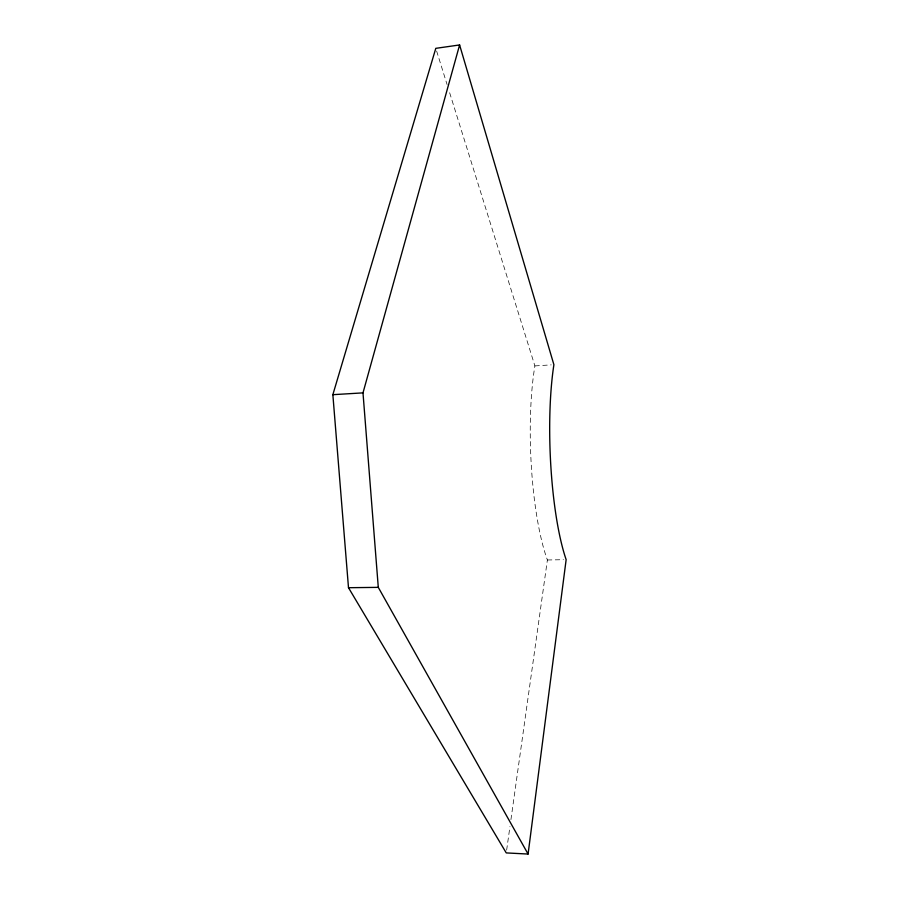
<?xml version="1.0" encoding="UTF-8"?>
<svg xmlns="http://www.w3.org/2000/svg" width="899" height="899" viewBox="0 0 899 899"><rect width="100%" height="100%" fill="white"/><g stroke="black" fill="none" stroke-linecap="round" stroke-linejoin="round"><path stroke-width="0.67" stroke-dasharray="4.5 3.37" d="M506.643 850.128L509.958 826.529M510.935 819.596L547.39 559.987A129.074 28.689 87.6 0 1 534.894 365.915L449.174 91.226M534.894 365.915L551.188 364.87M547.39 559.987L563.471 559.695M436.622 51.029L447.073 84.528"/><path stroke-width="1.35" d="M528.084 854.05L566.145 559.65A129.613 27.015 87.6 0 1 553.896 364.702L459.603 44.95L435.79 48.344L332.855 394.683L348.497 587.71L506.261 852.915L528.084 854.05L378.288 587.362L362.994 392.874L459.603 44.95M332.855 394.683L362.994 392.874M348.497 587.71L378.288 587.362"/></g></svg>
